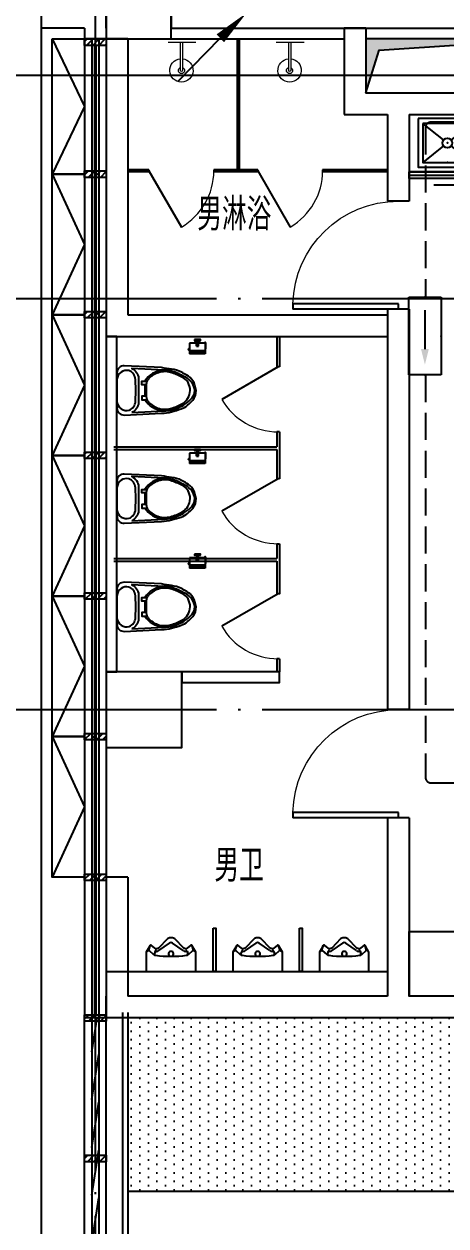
# Model space of a CAD drawing. Extents: x -621157 to 1764546, y -106808 to 741893.
# Drawn here: x 1222 to 5120, y 325227 to 336337 of the extents above; entities that cross this region are included whole.
import ezdxf
from ezdxf.enums import TextEntityAlignment as Align

# ---------------------------------------------------------------- set-up
doc = ezdxf.new("R2010")
doc.units = 0
doc.header["$LTSCALE"] = 1000
doc.header["$MEASUREMENT"] = 0
for name, pattern in [('DASH', [0.35, 0.25, -0.1]), ('XREF-A-101-平面图_t3$0$__DASH', [0.35, 0.25, -0.1]), ('XREF-A-101-平面图_t3$0$DOTE', [2.42, 2, -0.2, 0.02, -0.2])]:
    doc.linetypes.add(name, pattern=pattern)
for name, color, linetype in [('0-底图', 7, 'Continuous'), ('SIG_TEXT', 2, 'Continuous'), ('T-EQUP-JT', 7, 'Continuous'), ('TEL_TEXT', 7, 'Continuous'), ('WIRE-应急', 4, 'DASH'), ('WIRE-照明', 4, 'Continuous'), ('XREF-A-101-平面图_t3$0$A-COLUMN', 8, 'Continuous'), ('XREF-A-101-平面图_t3$0$A-CURTWALL', 8, 'Continuous'), ('XREF-A-101-平面图_t3$0$A-DOTE', 8, 'Continuous'), ('XREF-A-101-平面图_t3$0$A-PUB_HATCH', 8, 'Continuous'), ('XREF-A-101-平面图_t3$0$A-RAIL', 8, 'Continuous'), ('XREF-A-101-平面图_t3$0$A-ROOM-CH', 8, 'Continuous'), ('XREF-A-101-平面图_t3$0$A-SEE', 8, 'Continuous'), ('XREF-A-101-平面图_t3$0$A-WALL', 8, 'Continuous'), ('XREF-A-101-平面图_t3$0$A-WALL-FILL', 8, 'Continuous'), ('XREF-A-101-平面图_t3$0$A-WINDOW', 8, 'Continuous'), ('XREF-A-101-平面图_t3$0$A-开启符号', 8, 'Continuous'), ('XREF-A-101-平面图_t3$0$A-背衬铝板', 8, 'Continuous'), ('XREF-A-101-平面图_t3$0$I-FLOORING', 8, 'Continuous'), ('XREF-A-101-平面图_t3$0$I-FURNITURE', 8, 'Continuous'), ('XREF-A-101-平面图_t3$0$LVTRY', 8, 'Continuous'), ('XREF-A-101-平面图_t3$0$M-HOLE', 8, 'Continuous'), ('XREF-A-101-平面图_t3$0$wipess', 8, 'Continuous'), ('设备-照明', 3, 'Continuous')]:
    doc.layers.add(name, color=color, linetype=linetype)
doc.layers.add('XREF-A-101-平面图_t3$0$-DS-厨卫', color=8, linetype='Continuous', lineweight=20)
doc.styles.add('_TEL_DIM', font='SIMPLEX', dxfattribs={"width": 0.8, "height": 3.5, "bigfont": 'HZTXT'})
doc.styles.get("Standard").update_dxf_attribs({"font": 'romans.shx', "bigfont": 'HZDXC.SHX'})
doc.styles.add('XREF-A-101-平面图_t3$0$-HZDXCROMANS', font='ROMANS.shx', dxfattribs={"bigfont": 'HZDXC.shx'})

# ---------------------------------------------------------------- blocks, each defined once
blk = doc.blocks.new('XREF-A-101-平面图_t3$0$柱网4F')
at = {"layer": 'XREF-A-101-平面图_t3$0$A-COLUMN'}
for points in [[(100, -3800), (700, -3800), (700, -3200), (100, -3200)], [(100, -10350), (800, -10350), (800, -9650), (100, -9650)]]:
    blk.add_lwpolyline(points, close=True, dxfattribs=at)
blk = doc.blocks.new('XREF-A-101-平面图_t3$0$G$C869EB286')
at = {"layer": 'XREF-A-101-平面图_t3$0$A-WINDOW'}
h = blk.add_hatch(dxfattribs=at)
h.set_pattern_fill('ANSI31', color=256, scale=25)
h.set_pattern_definition([(45, (-143.957, -89940), (-28.0633, 28.0633), [])])
h.paths.add_polyline_path([(0, 60), (200, 60), (200, 0), (0, 0)])
blk.add_lwpolyline([(0, 60), (200, 60), (200, 0), (0, 0)], close=True, dxfattribs=at)
blk = doc.blocks.new('XREF-A-101-平面图_t3$0$ROOM')
at = {"layer": 'XREF-A-101-平面图_t3$0$A-ROOM-CH', "style": 'XREF-A-101-平面图_t3$0$-HZDXCROMANS', "width": 0.6}
for tag, p in [('中文房间名称', (0, -1000)), ('英文房间名称', (0, -1500))]:
    blk.add_attdef(tag, text='', height=300, dxfattribs=at).set_placement(p, align=Align.CENTER)
blk = doc.blocks.new('XREF-A-101-平面图_t3$0$轴网(3)')
at = {"layer": 'XREF-A-101-平面图_t3$0$A-DOTE', "linetype": 'XREF-A-101-平面图_t3$0$DOTE'}
for p, q in [((0, -3300), (0, 43300)), ((-3300, 33800), (69800, 33800)), ((-3300, 30000), (69800, 30000))]:
    blk.add_line(p, q, dxfattribs=at)
blk = doc.blocks.new('XREF-A-101-平面图_t3$0$dgdgd')
at = {"layer": 'XREF-A-101-平面图_t3$0$-DS-厨卫'}
blk.add_line((71084, -3852), (71064, -3852), dxfattribs=at)
for points in [[(71197, -3852), (70941, -3852)], [(71064, -3852), (71064, -4115)], [(71084, -3852), (71084, -4115)]]:
    blk.add_lwpolyline(points, dxfattribs=at)
for centre, radius, start, end in [((71074, -4114), 108, 95.306, 84.694), ((71074, -4114), 28.3, 110.6725, 69.3275), ((71074, -4112), 10.5, 197.2381, 342.7619)]:
    blk.add_arc(centre, radius, start, end, dxfattribs=at)
blk = doc.blocks.new('XREF-A-101-平面图_t3$0$A-VEGA-2-LAY-1-01（B栋办公楼）$0$$TCHSYS$APDOOR2D')
blk.add_line((0.5, 0), (0, 0.866))
at = {"lineweight": 13}
blk.add_arc((0.5, 0), 1, 120, 180, dxfattribs=at)
blk = doc.blocks.new('XREF-A-101-平面图_t3$0$URN--02')
blk.add_wipeout([(-457, 0), (0, 0), (0, -178), (-36, -240), (-36, -240), (-36, -241), (-37, -241), (-37, -241), (-37, -241), (-37, -241), (-38, -242), (-38, -242), (-39, -242), (-40, -243), (-41, -243), (-41, -243), (-42, -243), (-43, -243), (-44, -242), (-45, -242), (-45, -242), (-46, -241), (-47, -240), (-48, -239), (-52, -236), (-58, -231), (-64, -226), (-70, -221), (-76, -217), (-79, -214), (-83, -211), (-88, -209), (-84, -211), (-90, -209), (-95, -208), (-100, -208), (-104, -210), (-108, -211), (-112, -214), (-116, -219), (-120, -223), (-181, -285), (-198, -303), (-203, -306), (-211, -309), (-218, -311), (-222, -311), (-235, -311), (-244, -310), (-250, -308), (-257, -304), (-262, -300), (-271, -290), (-282, -279), (-294, -267), (-304, -257), (-314, -246), (-330, -230), (-339, -221), (-345, -215), (-352, -210), (-356, -209), (-361, -208), (-368, -209), (-378, -214), (-395, -228), (-412, -241), (-413, -242), (-415, -243), (-417, -243), (-420, -242), (-421, -240), (-457, -178)]).dxf.layer = 'XREF-A-101-平面图_t3$0$wipess'
at = {"color": 0, "linetype": 'Continuous'}
blk.add_lwpolyline([(-222, -311, 0.202919), (-195, -300), (-113, -216, -0.389432), (-79, -214), (-45, -241, 0.462615), (-36, -240), (0, -178), (0, 0), (-457, 0), (-457, -178), (-421, -240, 0.462594), (-412, -241), (-378, -214, -0.372868), (-345, -215), (-262, -300, 0.202811), (-235, -311)], format="xyb", close=True, dxfattribs=at)
at = {"color": 35}
for points in [[(-457, -178), (-439, -192, 0.359145), (-431, -192)], [(-85, -149, 0.063072), (-372, -149)], [(-237, -140, 5.328794), (-220, -140)], [(-67, -157, 0.147155), (-87, -149)], [(0, -178), (-18, -192, -0.359152), (-26, -192), (-67, -157)]]:
    blk.add_lwpolyline(points, format="xyb", dxfattribs=at)
at = {"color": 39}
for points in [[(-435, -194), (-422, -238)], [(-376, -188), (-383, -165)], [(-341, -193), (-243, -262)], [(-116, -193), (-214, -262)], [(-81, -188), (-74, -165)], [(-22, -194), (-35, -238)]]:
    blk.add_lwpolyline(points, dxfattribs=at)
at = {"color": 35}
blk.add_lwpolyline([(-390, -157), (-431, -192)], dxfattribs=at)
at = {"color": 39}
for points in [[(-370, -149, 0.147155), (-390, -157)], [(-372, -149, 0.460813), (-383, -165)], [(-341, -193, 0.216515), (-377, -186)], [(-376, -188, 0.333711), (-364, -197)], [(-80, -186, 0.216515), (-116, -193)], [(-93, -197, 0.33371), (-81, -188)], [(-74, -165, 0.460816), (-85, -149)], [(-243, -262, 0.319648), (-214, -262)]]:
    blk.add_lwpolyline(points, format="xyb", dxfattribs=at)
blk = doc.blocks.new('XREF-A-101-平面图_t3$0$马桶A')
blk.add_wipeout([(227, 298), (227, 304), (226, 310), (225, 316), (223, 322), (221, 328), (219, 333), (215, 338), (212, 343), (207, 347), (203, 351), (198, 355), (193, 358), (187, 361), (181, 363), (175, 364), (169, 365), (163, 365), (-163, 365), (-169, 365), (-175, 364), (-181, 363), (-187, 361), (-193, 358), (-198, 355), (-203, 351), (-207, 347), (-212, 343), (-215, 338), (-219, 333), (-221, 328), (-224, 322), (-225, 316), (-226, 310), (-227, 304), (-227, 298), (-211, -47), (-208, -78), (-203, -108), (-197, -139), (-170, -228), (-164, -243), (-156, -259), (-148, -273), (-137, -287), (-115, -312), (-90, -335), (-82, -342), (-73, -348), (-63, -353), (-53, -357), (-43, -361), (-32, -363), (-22, -365), (-11, -365), (0, -365), (16, -363), (31, -360), (47, -356), (62, -350), (76, -343), (90, -335), (102, -327), (114, -317), (124, -306), (133, -294), (141, -281), (169, -230), (179, -209), (187, -186), (193, -163), (196, -140), (211, -47)]).dxf.layer = 'XREF-A-101-平面图_t3$0$wipess'
at = {"color": 35, "linetype": 'ByBlock'}
blk.add_line((53, 109), (-53, 109), dxfattribs=at)
at = {"color": 0, "linetype": 'Continuous'}
blk.add_lwpolyline([(227, 298, 0.431726), (163, 365), (-163, 365, 0.431435), (-227, 298), (-211, -47, 0.05293), (-197, -139, 0.015625), (-170, -228, 0.092508), (-137, -287, 0.041886), (-90, -335, 0.199313), (0, -365, 0.124065), (90, -335, 0.122705), (141, -281, 0.00916), (169, -230, 0.093585), (196, -140, -0.024039), (211, -47)], format="xyb", close=True, dxfattribs=at)
at = {"color": 35}
for points in [[(-101, 194), (0, 190), (101, 194, 0.31346), (183, 257, 0.214355), (170, 326, 0.233297), (103, 365), (-107, 365, 0.214741), (-170, 326, 0.214469), (-182, 253, 0.149897), (-150, 211, 0.149897), (-101, 194)], [(-204, 229), (-189, -72, 0.039846), (-181, -133, 0.096207), (-126, -263, 0.060028), (-69, -329, 0.204422), (0, -353, 0.133941), (69, -329, 0.129163), (125, -263, -0.000598), (157, -200, 0.056687), (181, -133, 0.051135), (189, -72), (204, 229, -0.272391), (111, 165), (-111, 165, -0.270676), (-204, 229)], [(107, 73, 0.09365), (83, 89, 0.098915), (54, 95), (-55, 95, 0.096282), (-83, 89, 0.096282), (-108, 73, 0.05557), (-140, 34, 0.05557), (-163, -11, 0.092989), (-174, -76, 0.063501), (-167, -129, 0.057856), (-124, -235, 0.268831), (0, -311, 0.294074), (124, -235, 0.034416), (167, -129, 0.087024), (174, -76, 0.134611), (140, 34, 0.061058), (107, 73)]]:
    blk.add_lwpolyline(points, format="xyb", close=True, dxfattribs=at)
at = {"color": 35, "linetype": 'ByBlock'}
for points in [[(-53, 95), (-53, 136), (-87, 136), (-87, 88)], [(53, 95), (53, 136), (86, 136), (86, 88)]]:
    blk.add_lwpolyline(points, dxfattribs=at)
for centre, start, end in [((52, -92), 124.5259, 171.7782), ((-52, -92), 8.2064, 55.4741)]:
    blk.add_arc(centre, 244, start, end, dxfattribs=at)
blk = doc.blocks.new('XREF-A-101-平面图_t3$0$A$C12754C8C')
at = {"layer": 'XREF-A-101-平面图_t3$0$I-FURNITURE', "color": 8}
for p, q in [((110, 122), (55, 122)), ((10, 30), (155, 30)), ((10, 21), (155, 21)), ((10, 14), (155, 14)), ((10, 8), (155, 8)), ((10, 4), (155, 4))]:
    blk.add_line(p, q, dxfattribs=at)
at = {"layer": 'XREF-A-101-平面图_t3$0$I-FURNITURE'}
for p, q in [((77, 120), (77, 80)), ((87, 120), (87, 80)), ((0, 39), (0, 44)), ((10, 49), (5, 49)), ((6, 39), (6, 40)), ((9, 43), (10, 43)), ((10, 96), (10, 0)), ((72, 96), (10, 96)), ((72, 68), (72, 96)), ((72, 93), (77, 93)), ((72, 87), (77, 87)), ((72, 68), (92, 68)), ((77, 80), (87, 80)), ((87, 93), (92, 93)), ((87, 87), (92, 87)), ((92, 68), (92, 96)), ((155, 96), (92, 96)), ((151, 101), (151, 96)), ((155, 96), (155, 0)), ((157, 101), (157, 44)), ((155, 0), (10, 0))]:
    blk.add_line(p, q, dxfattribs=at)
blk.add_lwpolyline([(55, 130), (55, 122, 0.414214), (57, 120), (108, 120, 0.414214), (110, 122), (110, 130)], format="xyb", close=True, dxfattribs=at)
for centre, radius, start, end in [((5, 44), 5, 90, 180), ((3, 39), 3, 180, 0), ((9, 40), 3, 90, 180), ((154, 101), 3, 0, 180), ((154, 44), 3, 286.1013, 360)]:
    blk.add_arc(centre, radius, start, end, dxfattribs=at)
blk = doc.blocks.new('XREF-A-101-平面图_t3$0$SANITARYWARELIB$SYSLIB$00000026')
at = {"color": 0}
for p, q in [((-250, -50, 0), (-39, -219, 0)), ((39, -219, 0), (250, -50, 0)), ((-250, -450, 0), (-39, -281, 0)), ((39, -281, 0), (250, -450, 0))]:
    blk.add_line(p, q, dxfattribs=at)
at = {"color": 0, "elevation": 0}
for points in [[(300, -500), (300, 0), (-300, 0), (-300, -500)], [(250, -450), (250, -50), (-250, -50), (-250, -450)]]:
    blk.add_lwpolyline(points, close=True, dxfattribs=at)
at = {"color": 0}
blk.add_circle((0, -250, 0), 50, dxfattribs=at)
for p in [(0, -50, 0), (0, -250, 0)]:
    blk.add_point(p, dxfattribs=at)
blk = doc.blocks.new('XREF-A-101-平面图_t3$0$G$CFDD5568B')
at = {"layer": 'XREF-A-101-平面图_t3$0$I-FLOORING'}
blk.add_line((0, -12320), (2600, -12320), dxfattribs=at)
at = {"layer": 'XREF-A-101-平面图_t3$0$I-FURNITURE', "color": 251, "ltscale": 0.5}
blk.add_lwpolyline([(2800, -4930), (4200, -4930), (4200, -4990), (2800, -4990)], close=True, dxfattribs=at)
at = {"layer": 'XREF-A-101-平面图_t3$0$LVTRY'}
for p, q in [((600, -3700), (2200, -3700)), ((1210, -3700), (1210, -4910)), ((1230, -3700), (1230, -4910)), ((395, -4910), (200, -4910)), ((395, -4930), (200, -4930)), ((395, -4910), (395, -4930)), ((395, -4910), (395, -4930)), ((1400, -4910), (995, -4910)), ((995, -4910), (995, -4930)), ((1400, -4930), (995, -4930)), ((1400, -4910), (1400, -4930)), ((2600, -4910), (2000, -4910)), ((2000, -4910), (2000, -4930)), ((2000, -4910), (2000, -4930)), ((2600, -4930), (2000, -4930)), ((1576, -6450), (1576, -6733)), ((1601, -6450), (1601, -6733)), ((1576, -7333), (1576, -7471)), ((1601, -7333), (1601, -7483)), ((70, -7471), (1576, -7471)), ((70, -7496), (1576, -7496)), ((1576, -7496), (1576, -7767)), ((1601, -7483), (1601, -7767)), ((1601, -7767), (1576, -7767)), ((1576, -8367), (1576, -8504)), ((1576, -8367), (1601, -8367)), ((70, -8504), (1576, -8504)), ((70, -8529), (1576, -8529)), ((1576, -8529), (1576, -8830)), ((1576, -9430), (1576, -9550)), ((1601, -9430), (1601, -9550))]:
    blk.add_line(p, q, dxfattribs=at)
for points in [[(2800, -4960), (3500, -4960), (3500, -4930), (2800, -4930)], [(700, -9650), (1601, -9650), (1601, -9550), (700, -9550)], [(987, -11920), (1012, -11920), (1012, -12320), (987, -12320)], [(1787, -11920), (1812, -11920), (1812, -12320), (1787, -12320)], [(5100, -12550), (2800, -12550), (2800, -11950), (5100, -11950)]]:
    blk.add_lwpolyline(points, close=True, dxfattribs=at)
for points in [[(3026, -5050), (3385, -5050), (3316, -5085)], [(1601, -6733), (1576, -6733)], [(1601, -7333), (1576, -7333)], [(1601, -8367), (1601, -8830), (1576, -8830)], [(1601, -9430), (1576, -9430)]]:
    blk.add_lwpolyline(points, dxfattribs=at)
at = {"layer": 'XREF-A-101-平面图_t3$0$LVTRY', "xscale": -1, "rotation": 359.9999999999998}
for p in [(71769, 122), (72769, 122)]:
    blk.add_blockref('XREF-A-101-平面图_t3$0$dgdgd', p, dxfattribs=at)
at = {"layer": 'XREF-A-101-平面图_t3$0$LVTRY'}
for name, p, xscale, yscale, zscale, rotation in [('XREF-A-101-平面图_t3$0$SANITARYWARELIB$SYSLIB$00000026', (3152, -4887, 0), 0.9, 0.9, 0.9, 180), ('XREF-A-101-平面图_t3$0$A-VEGA-2-LAY-1-01（B栋办公楼）$0$$TCHSYS$APDOOR2D', (1588, -7033), -600, -600, 25, 269.9999999994639), ('XREF-A-101-平面图_t3$0$A-VEGA-2-LAY-1-01（B栋办公楼）$0$$TCHSYS$APDOOR2D', (1588, -8067), -600, -600, 25, 269.9999999994639), ('XREF-A-101-平面图_t3$0$A-VEGA-2-LAY-1-01（B栋办公楼）$0$$TCHSYS$APDOOR2D', (1588, -9130), -600, -600, 25, 269.9999999994622)]:
    blk.add_blockref(name, p, dxfattribs=dict(at, xscale=xscale, yscale=yscale, zscale=zscale, rotation=rotation))
at = {"layer": 'XREF-A-101-平面图_t3$0$LVTRY', "xscale": -600, "yscale": -600, "zscale": 25}
for p in [(695, -4920), (1700, -4920)]:
    blk.add_blockref('XREF-A-101-平面图_t3$0$A-VEGA-2-LAY-1-01（B栋办公楼）$0$$TCHSYS$APDOOR2D', p, dxfattribs=at)
at = {"layer": 'XREF-A-101-平面图_t3$0$LVTRY', "extrusion": (0, 0, -1), "xscale": -1, "zscale": -1}
for p in [(-761, -6610), (-761, -7626), (-761, -8592)]:
    blk.add_blockref('XREF-A-101-平面图_t3$0$A$C12754C8C', p, dxfattribs=at)
at = {"layer": 'XREF-A-101-平面图_t3$0$LVTRY', "rotation": 89.99999999999984}
for p in [(465, -6950), (465, -7950), (465, -8950)]:
    blk.add_blockref('XREF-A-101-平面图_t3$0$马桶A', p, dxfattribs=at)
at = {"layer": 'XREF-A-101-平面图_t3$0$LVTRY'}
blk.add_lwpolyline([(100, -9550), (100, -6450), (0, -6450), (0, -9550)], close=True, dxfattribs=at)
at = {"layer": 'XREF-A-101-平面图_t3$0$LVTRY', "rotation": 179.9999999999999}
for p in [(371, -12320), (1171, -12320), (1971, -12320)]:
    blk.add_blockref('XREF-A-101-平面图_t3$0$URN--02', p, dxfattribs=at)
blk = doc.blocks.new('XREF-A-101-平面图_t3$0$DOOR2DLIB$SYSLIB$00000107')
at = {"color": 0}
for p, q in [((0.45, 0.975), (0.5, 0.975)), ((0.45, 0), (0.45, 0.975)), ((0.5, 0), (0.5, 0.975)), ((0.5, 0), (0.45, 0))]:
    blk.add_line(p, q, dxfattribs=at)
at = {"color": 0, "lineweight": 13}
blk.add_arc((0.475, 0), 0.975, 91.4693, 180, dxfattribs=at)
blk = doc.blocks.new('XREF-A-101-平面图_t3$0$WINDOW2DLIB$SYSLIB$00000012')
at = {"color": 0}
for points in [[(-0.5, 0.5), (-0.5, -0.5)], [(0.5, 0.5), (-0.5, 0.5)], [(0.5, -0.5), (0.5, 0.5)], [(-0.5, 0.1667), (0.5, 0.1667)], [(-0.3839, -0.1667), (-0.448, 0.1667)], [(-0.3159, -0.1667), (-0.38, 0.1667)], [(-0.2479, -0.1667), (-0.312, 0.1667)], [(-0.1799, -0.1667), (-0.244, 0.1667)], [(-0.1119, -0.1667), (-0.176, 0.1667)], [(-0.0439, -0.1667), (-0.108, 0.1667)], [(0.0241, -0.1667), (-0.04, 0.1667)], [(0.0921, -0.1667), (0.028, 0.1667)], [(0.16, -0.1667), (0.0959, 0.1667)], [(0.228, -0.1667), (0.1639, 0.1667)], [(0.296, -0.1667), (0.2319, 0.1667)], [(0.364, -0.1667), (0.2999, 0.1667)], [(0.432, -0.1667), (0.3679, 0.1667)], [(0.5, -0.1667), (0.4359, 0.1667)], [(-0.4519, -0.1667), (-0.5, 0.0836)], [(-0.5, -0.1667), (0.5, -0.1667)], [(0.5, -0.5), (-0.5, -0.5)]]:
    blk.add_lwpolyline(points, dxfattribs=at)
blk = doc.blocks.new('XREF-A-101-平面图_t3')
at = {"layer": 'XREF-A-101-平面图_t3$0$A-PUB_HATCH'}
h = blk.add_hatch(dxfattribs=at)
h.set_pattern_fill('DOTS', color=256, scale=50, angle=270)
h.set_pattern_definition([(270, (199300, 564955), (79.375, -39.6875), [0, -79.375])])
h.paths.add_polyline_path([(205500, 325550), (205500, 327150), (200300, 327150), (200300, 325550)])
at = {"layer": 'XREF-A-101-平面图_t3$0$A-CURTWALL'}
for p, q in [((199900, 336200), (199900, 333550)), ((199967, 336200), (199967, 333550)), ((200033, 336200), (200033, 333550)), ((199900, 333550), (199900, 327150)), ((199900, 333550), (199900, 333550)), ((199967, 333550), (199967, 327150)), ((200033, 333550), (200033, 327150)), ((200100, 327150), (199900, 327150))]:
    blk.add_line(p, q, dxfattribs=at)
at = {"layer": 'XREF-A-101-平面图_t3$0$A-RAIL'}
for points in [[(200250, 327200), (200250, 320650)], [(200300, 327200), (200300, 320650)]]:
    blk.add_lwpolyline(points, dxfattribs=at)
at = {"layer": 'XREF-A-101-平面图_t3$0$A-SEE'}
blk.add_lwpolyline([(199500, 336300), (199500, 315500)], dxfattribs=at)
at = {"layer": 'XREF-A-101-平面图_t3$0$A-WALL'}
for p, q in [((200200, 327150), (200100, 327150)), ((202800, 327150), (200200, 327150)), ((205300, 327150), (202800, 327150))]:
    blk.add_line(p, q, dxfattribs=at)
at = {"layer": 'XREF-A-101-平面图_t3$0$A-WALL-FILL', "color": 171}
for p, q in [((199500, 340500), (199500, 336300)), ((199900, 336300), (199500, 336300)), ((199900, 336300), (199900, 336200))]:
    blk.add_line(p, q, dxfattribs=at)
at = {"layer": 'XREF-A-101-平面图_t3$0$A-开启符号', "linetype": 'Continuous'}
for points in [[(199600, 336200), (199900, 336200), (199900, 334950), (199600, 334950)], [(199600, 334950), (199900, 334950), (199900, 333650), (199600, 333650)], [(199600, 333650), (199900, 333650), (199900, 332350), (199600, 332350)], [(199600, 332350), (199900, 332350), (199900, 331050), (199600, 331050)], [(199600, 331050), (199900, 331050), (199900, 329750), (199600, 329750)], [(199600, 329750), (199900, 329750), (199900, 328450), (199600, 328450)]]:
    blk.add_lwpolyline(points, close=True, dxfattribs=at)
for points in [[(199600, 336200), (199900, 335575), (199600, 334950)], [(199600, 334950), (199900, 334300), (199600, 333650)], [(199600, 333650), (199900, 333000), (199600, 332350)], [(199600, 332350), (199900, 331700), (199600, 331050)], [(199600, 331050), (199900, 330400), (199600, 329750)], [(199600, 329750), (199900, 329100), (199600, 328450)]]:
    blk.add_lwpolyline(points, dxfattribs=at)
at = {"layer": 'XREF-A-101-平面图_t3$0$A-背衬铝板', "color": 6, "linetype": 'XREF-A-101-平面图_t3$0$__DASH', "ltscale": 0.5, "const_width": 30}
blk.add_lwpolyline([(200000, 327180), (200000, 336140)], dxfattribs=at)
at = {"layer": 'XREF-A-101-平面图_t3$0$M-HOLE'}
blk.add_lwpolyline([(205500, 325550), (205500, 327150), (200300, 327150), (200300, 325550)], close=True, dxfattribs=at)
at = {"layer": 'XREF-A-101-平面图_t3$0$A-COLUMN'}
blk.add_blockref('XREF-A-101-平面图_t3$0$柱网4F', (200000, 340000), dxfattribs=at)
at = {"layer": 'XREF-A-101-平面图_t3$0$A-DOTE'}
blk.add_blockref('XREF-A-101-平面图_t3$0$轴网(3)', (200000, 300000), dxfattribs=at)
at = {"layer": 'XREF-A-101-平面图_t3$0$A-ROOM-CH'}
ref = blk.add_blockref('XREF-A-101-平面图_t3$0$ROOM', (201284, 335428), dxfattribs=at)
ref.add_attrib('中文房间名称', '男淋浴', dxfattribs={"height": 300, "style": 'XREF-A-101-平面图_t3$0$-HZDXCROMANS', "width": 0.8}).set_placement((201284, 334428), align=Align.CENTER)
ref = blk.add_blockref('XREF-A-101-平面图_t3$0$ROOM', (201328, 329409), dxfattribs=at)
ref.add_attrib('中文房间名称', '男卫', dxfattribs={"height": 300, "style": 'XREF-A-101-平面图_t3$0$-HZDXCROMANS', "width": 0.8}).set_placement((201328, 328409), align=Align.CENTER)
at = {"layer": 'XREF-A-101-平面图_t3$0$A-WINDOW', "rotation": 180}
for p in [(200100, 336200), (200100, 334980), (200100, 333680), (200100, 332380), (200100, 331080), (200100, 329780), (200100, 328480), (200100, 327180), (200100, 325880)]:
    blk.add_blockref('XREF-A-101-平面图_t3$0$G$C869EB286', p, dxfattribs=at)
at = {"layer": 'XREF-A-101-平面图_t3$0$A-WINDOW', "xscale": 6500.000000861066, "yscale": 200, "zscale": 6500.000000861066, "rotation": 270.000000000006}
blk.add_blockref('XREF-A-101-平面图_t3$0$WINDOW2DLIB$SYSLIB$00000012', (200000, 323900), dxfattribs=at)
blk.add_blockref('XREF-A-101-平面图_t3$0$G$CFDD5568B', (200100, 339900))
at = {"layer": 'XREF-A-101-平面图_t3$0$A-PUB_HATCH'}
h = blk.add_hatch(color=256, dxfattribs=at)
h.dxf.hatch_style = 1
h.paths.add_polyline_path([(204200, 336200), (202500, 336200), (202500, 335700), (202622, 336096)])
at = {"layer": 'XREF-A-101-平面图_t3$0$A-CURTWALL'}
for p, q in [((200100, 336200), (199900, 336200)), ((200100, 336200), (200100, 333550)), ((200100, 333550), (200100, 333550)), ((200100, 333550), (200100, 327150))]:
    blk.add_line(p, q, dxfattribs=at)
at = {"layer": 'XREF-A-101-平面图_t3$0$A-WALL'}
for p, q in [((200100, 336200), (200100, 333650)), ((200300, 336200), (200100, 336200)), ((200300, 336200), (200300, 333650)), ((202300, 336300), (202300, 335500)), ((202500, 336300), (202300, 336300)), ((202500, 336300), (202500, 335700)), ((202500, 335700), (202800, 335700)), ((202800, 335700), (204300, 335700)), ((202300, 335500), (202700, 335500)), ((202700, 335500), (202700, 334700)), ((202900, 335500), (202900, 334700)), ((202900, 335500), (204300, 335500)), ((200300, 333650), (202700, 333650)), ((202700, 333700), (202700, 330000)), ((202700, 333650), (202700, 333450)), ((202900, 333700), (202900, 330000)), ((200100, 333450), (200200, 333450)), ((200200, 333450), (202700, 333450)), ((202700, 329000), (202700, 327350)), ((202900, 329000), (202900, 327350)), ((200100, 328450), (200100, 327350)), ((200300, 328450), (200100, 328450)), ((200300, 328450), (200300, 327350)), ((200100, 327150), (200100, 327350)), ((202700, 327350), (200300, 327350)), ((205200, 327350), (202900, 327350))]:
    blk.add_line(p, q, dxfattribs=at)
for points in [[(202900, 334700), (202700, 334700)], [(202900, 333700), (202700, 333700)], [(202900, 330000), (202700, 330000)], [(202900, 329000), (202700, 329000)]]:
    blk.add_lwpolyline(points, dxfattribs=at)
at = {"layer": 'XREF-A-101-平面图_t3$0$A-WALL-FILL', "color": 171}
for p, q in [((200100, 336300), (200100, 336500)), ((200700, 336500), (200700, 336300)), ((200100, 336200), (199900, 336200)), ((200100, 336300), (200100, 336200)), ((200700, 336300), (204300, 336300))]:
    blk.add_line(p, q, dxfattribs=at)
at = {"layer": 'XREF-A-101-平面图_t3$0$M-HOLE'}
blk.add_lwpolyline([(202500, 335700), (204200, 335700), (204200, 336200), (202500, 336200)], close=True, dxfattribs=at)
blk.add_lwpolyline([(204200, 336200), (202500, 336200), (202500, 335700), (202622, 336096), (204200, 336200)], dxfattribs=at)
at = {"layer": 'XREF-A-101-平面图_t3$0$A-WINDOW', "xscale": 1000, "yscale": -1000, "zscale": 1000, "rotation": 270.0000000000008}
for p in [(202800, 334200), (202800, 329500)]:
    blk.add_blockref('XREF-A-101-平面图_t3$0$DOOR2DLIB$SYSLIB$00000107', p, dxfattribs=at)
blk = doc.blocks.new('HC002631130701')
at = {"layer": 'WIRE-照明', "color": 0}
for p, q in [((-3.6, 3), (3.6, 3)), ((-3.6, 0), (-3.6, 3)), ((3.6, 3), (3.6, 0)), ((-2.4, 1.5), (1.2, 1.5)), ((3.6, 0), (-3.6, 0))]:
    blk.add_line(p, q, dxfattribs=at)
for p in [(0, 3), (-3.6, 1.5), (3.6, 1.5), (0, 0)]:
    blk.add_point(p, dxfattribs=at)
blk.add_solid([(1.2, 1.86), (2.64, 1.5), (1.2, 1.14)], dxfattribs=at)
at = {"color": 0, "width": 0.7}
blk.add_attdef('PSFHATT', (3.62, 0), '', height=0.025, dxfattribs=at)
at = {"layer": 'TEL_TEXT', "color": 0, "style": '_TEL_DIM', "flags": 1}
blk.add_attdef('A', text='', height=0.0001, dxfattribs=at).set_placement((0, 3), align=Align.MIDDLE_CENTER)
blk = doc.blocks.new('*X14702')
at = {"color": 0, "linetype": 'Continuous'}
for p, q in [((192.59, 446.72), (193.93, 448.06)), ((192.65, 447.21), (193.44, 448)), ((192.67, 446.38), (194.27, 447.98)), ((192.81, 446.1), (194.55, 447.84)), ((193.01, 445.87), (194.78, 447.64)), ((193.27, 445.7), (194.95, 447.39)), ((193.58, 445.59), (195.06, 447.07)), ((193.98, 445.57), (195.08, 446.67))]:
    blk.add_line(p, q, dxfattribs=at)
blk = doc.blocks.new('HC001445')
at = {"color": 4, "linetype": 'Continuous'}
for p, q in [((0.132, 0.058), (3.238, 3.233)), ((-5.47, -5.531), (-2.364, -2.356))]:
    blk.add_line(p, q, dxfattribs=at)
for points in [[(3.238, 3.233, 0.8, 0, 0), (5.189, 5.119, 0, 0, 0)], [(-2.364, -2.356, 0.8, 0, 0), (-0.412, -0.47, 0, 0, 0)]]:
    blk.add_lwpolyline(points, format="xyseb", dxfattribs=at)
blk.add_circle((0, 0), 0.625, dxfattribs=at)
at = {"color": 4, "linetype": 'Continuous', "xscale": 0.5, "yscale": 0.5, "zscale": 0.5}
blk.add_blockref('*X14702', (-96.918, -223.407), dxfattribs=at)

msp = doc.modelspace()

# ---------------------------------------------------------------- block references
at = {"layer": '0-底图'}
msp.add_blockref('XREF-A-101-平面图_t3', (-198119, 0), dxfattribs=at)

# ---------------------------------------------------------------- next in the draw order: linework, layer by layer
at = {"layer": 'SIG_TEXT', "color": 2}
msp.add_lwpolyline([(-2033, 335864), (5928, 335864)], dxfattribs=at)
at = {"layer": 'WIRE-应急'}
for points in [[(8048, 336030), (8048, 335480, -0.414214), (7998, 335430), (4981, 335430, 0.414214), (4931, 335380), (4931, 333813)], [(4931, 333093), (4931, 329373, 0.414214), (4981, 329323), (5201, 329323)]]:
    msp.add_lwpolyline(points, format="xyb", dxfattribs=at)

# ---------------------------------------------------------------- next in the draw order: block references
at = {"layer": 'T-EQUP-JT', "color": 7, "linetype": 'Continuous', "ltscale": 5, "xscale": 125, "yscale": 125, "zscale": 125}
msp.add_blockref('HC001445', (3331, 336500), dxfattribs=at)
at = {"layer": '设备-照明', "xscale": 100, "yscale": 100, "zscale": 100, "rotation": 270}
msp.add_blockref('HC002631130701', (4776, 333453), dxfattribs=at)

doc.saveas('drawing.dxf')
